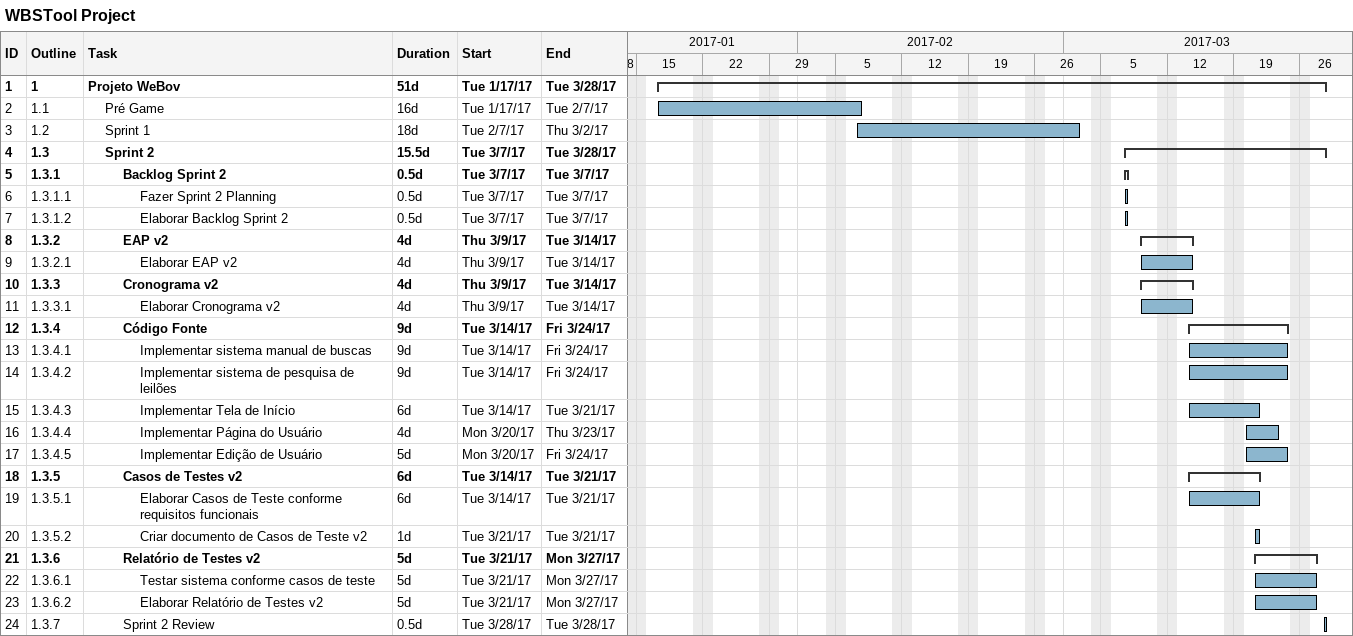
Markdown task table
WBSTool Project

| ID | WBS | Task | Duration | Start | Finish |
|---|---|---|---|---|---|
| 1 | 1 | **Projeto WeBov** | 51d | 2017-01-17 | 2017-03-28 |
| 2 | 1.1 | Pré Game | 16d | 2017-01-17 | 2017-02-07 |
| 3 | 1.2 | Sprint 1 | 18d | 2017-02-07 | 2017-03-02 |
| 4 | 1.3 | **Sprint 2** | 15.5d | 2017-03-07 | 2017-03-28 |
| 5 | 1.3.1 | **Backlog Sprint 2** | 0.5d | 2017-03-07 | 2017-03-07 |
| 6 | 1.3.1.1 | Fazer Sprint 2 Planning | 0.5d | 2017-03-07 | 2017-03-07 |
| 7 | 1.3.1.2 | Elaborar Backlog Sprint 2 | 0.5d | 2017-03-07 | 2017-03-07 |
| 8 | 1.3.2 | **EAP v2** | 4d | 2017-03-09 | 2017-03-14 |
| 9 | 1.3.2.1 | Elaborar EAP v2 | 4d | 2017-03-09 | 2017-03-14 |
| 10 | 1.3.3 | **Cronograma v2** | 4d | 2017-03-09 | 2017-03-14 |
| 11 | 1.3.3.1 | Elaborar Cronograma v2 | 4d | 2017-03-09 | 2017-03-14 |
| 12 | 1.3.4 | **Código Fonte** | 9d | 2017-03-14 | 2017-03-24 |
| 13 | 1.3.4.1 | Implementar sistema manual de buscas | 9d | 2017-03-14 | 2017-03-24 |
| 14 | 1.3.4.2 | Implementar sistema de pesquisa de leilões | 9d | 2017-03-14 | 2017-03-24 |
| 15 | 1.3.4.3 | Implementar Tela de Início | 6d | 2017-03-14 | 2017-03-21 |
| 16 | 1.3.4.4 | Implementar Página do Usuário | 4d | 2017-03-20 | 2017-03-23 |
| 17 | 1.3.4.5 | Implementar Edição de Usuário | 5d | 2017-03-20 | 2017-03-24 |
| 18 | 1.3.5 | **Casos de Testes v2** | 6d | 2017-03-14 | 2017-03-21 |
| 19 | 1.3.5.1 | Elaborar Casos de Teste conforme requisitos funcionais | 6d | 2017-03-14 | 2017-03-21 |
| 20 | 1.3.5.2 | Criar documento de Casos de Teste v2 | 1d | 2017-03-21 | 2017-03-21 |
| 21 | 1.3.6 | **Relatório de Testes v2** | 5d | 2017-03-21 | 2017-03-27 |
| 22 | 1.3.6.1 | Testar sistema conforme casos de teste | 5d | 2017-03-21 | 2017-03-27 |
| 23 | 1.3.6.2 | Elaborar Relatório de Testes v2 | 5d | 2017-03-21 | 2017-03-27 |
| 24 | 1.3.7 | Sprint 2 Review | 0.5d | 2017-03-28 | 2017-03-28 |
